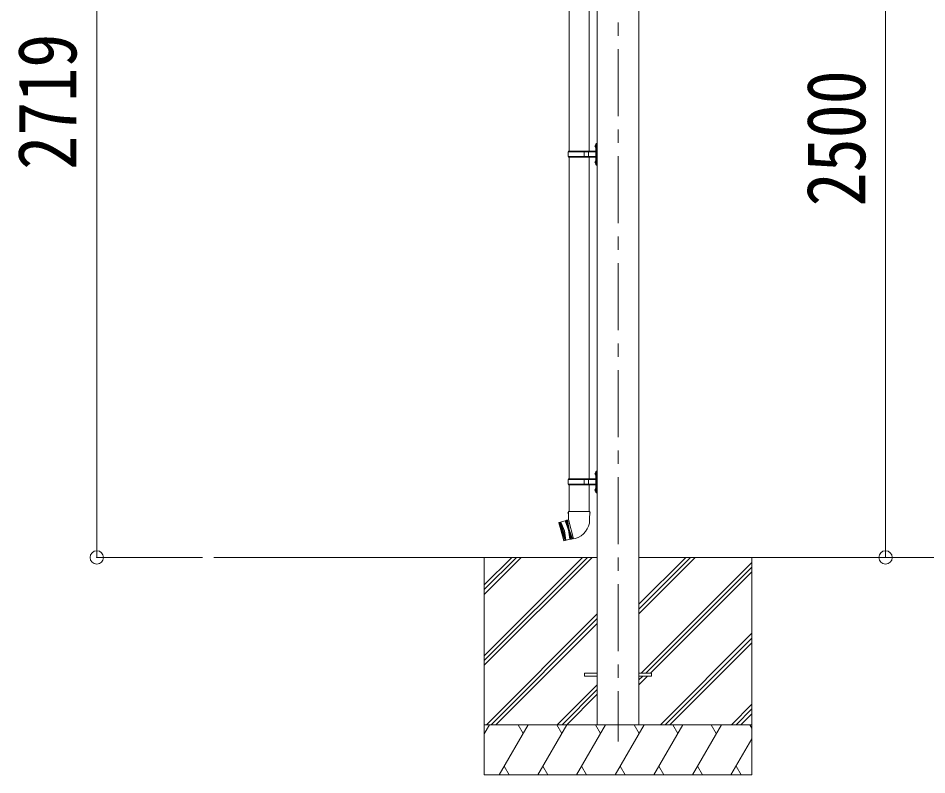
# Model space of a CAD drawing. Units: millimetres at full size, sheet at 1:40. Extents: x -11243 to 11243, y -7760 to 7760.
# Drawn here: x 1942 to 4658, y -5350 to -3087 of the extents above; entities that cross this region are included whole.
import ezdxf
from ezdxf.enums import TextEntityAlignment as Align

# ---------------------------------------------------------------- set-up
doc = ezdxf.new("R2010")
doc.units = ezdxf.units.MM
doc.header["$LTSCALE"] = 40
doc.header["$PDMODE"] = 32
doc.header["$PDSIZE"] = 40
doc.linetypes.add('CHAIN1', pattern=[8, 5, -1, 1, -1])
for name, color, linetype, lineweight in [('0-0_0', 7, 'Continuous', 9), ('0-1_本体', 5, 'CHAIN1', 9), ('0-3_ELV2', 4, 'Continuous', 9), ('0-6_OTH_LINE', 6, 'Continuous', 9), ('0-9_OUTLINE', 7, 'Continuous', 9)]:
    doc.layers.add(name, color=color, linetype=linetype, lineweight=lineweight)
doc.styles.add('ＭＳ ゴシック', font='')
doc.styles.get('ＭＳ ゴシック').set_extended_font_data('MS Gothic')

msp = doc.modelspace()

# ---------------------------------------------------------------- linework, layer by layer
at = {"layer": '0-0_0'}
for p, q in [((2526.47, -4699.69), (3672.53, -4699.69)), ((3335.03, -4699.69), (3335.03, -5349.69)), ((3335.03, -4993.86), (3629.21, -4699.69)), ((3335.03, -5008.01), (3643.35, -4699.69)), ((3335.03, -5022.15), (3657.49, -4699.69)), ((3335.03, -4810.02), (3445.36, -4699.69)), ((3335.03, -4795.88), (3431.22, -4699.69)), ((3335.03, -4781.73), (3417.08, -4699.69)), ((3797.53, -4699.69), (6572.45, -4699.69)), ((3797.53, -4868.02), (3965.86, -4699.69)), ((3797.53, -4853.88), (3951.72, -4699.69)), ((3797.53, -4839.73), (3937.58, -4699.69)), ((3804.21, -5045.19), (4135.03, -4714.37)), ((4135.03, -4699.69), (4135.03, -5349.69)), ((3818.35, -5045.19), (4135.03, -4728.51)), ((3832.49, -5045.19), (4135.03, -4742.65)), ((3341.34, -5199.69), (3672.53, -4868.5)), ((3355.48, -5199.69), (3672.53, -4882.64)), ((3369.62, -5199.69), (3672.53, -4896.78)), ((3861.84, -5199.69), (4135.03, -4926.5)), ((3875.98, -5199.69), (4135.03, -4940.64)), ((3890.12, -5199.69), (4135.03, -4954.78)), ((3797.53, -5080.15), (3823.49, -5054.19)), ((3797.53, -5066.01), (3809.35, -5054.19)), ((3672.53, -5080.63), (3553.47, -5199.69)), ((3567.61, -5199.69), (3672.53, -5094.77)), ((3581.76, -5199.69), (3672.53, -5108.91)), ((4073.97, -5199.69), (4135.03, -5138.63)), ((4088.11, -5199.69), (4135.03, -5152.77)), ((4102.26, -5199.69), (4135.03, -5166.91)), ((4135.03, -5199.69), (3335.03, -5199.69)), ((3335.03, -5227.19), (3350.91, -5199.69)), ((3379.78, -5349.69), (3466.38, -5199.69)), ((3451.38, -5225.67), (3436.38, -5199.69)), ((3495.25, -5349.69), (3581.85, -5199.69)), ((3566.85, -5225.67), (3551.85, -5199.69)), ((3610.72, -5349.69), (3697.32, -5199.69)), ((3682.32, -5225.67), (3667.32, -5199.69)), ((3726.19, -5349.69), (3812.79, -5199.69)), ((3797.79, -5225.67), (3782.79, -5199.69)), ((3841.66, -5349.69), (3928.26, -5199.69)), ((3913.26, -5225.67), (3898.26, -5199.69)), ((3957.13, -5349.69), (4043.73, -5199.69)), ((4013.73, -5199.69), (4028.73, -5225.67)), ((4129.2, -5199.69), (4135.03, -5209.79)), ((4072.6, -5349.69), (4135.03, -5241.55)), ((3335.03, -5349.69), (4135.03, -5349.69)), ((3394.77, -5323.71), (3409.77, -5349.69)), ((3510.25, -5323.71), (3525.24, -5349.69)), ((3625.72, -5323.71), (3640.72, -5349.69)), ((3741.19, -5323.71), (3756.19, -5349.69)), ((3856.66, -5323.71), (3871.65, -5349.69)), ((3972.13, -5323.71), (3987.12, -5349.69)), ((4087.6, -5323.71), (4102.59, -5349.69))]:
    msp.add_line(p, q, dxfattribs=at)
at = {"layer": '0-1_本体'}
msp.add_line((3735.03, -1899.86), (3735.03, -5250.3), dxfattribs=at)
at = {"layer": '0-3_ELV2'}
for p, q in [((3672.53, -5199.69), (3672.53, -2200.79)), ((3797.53, -2200.79), (3797.53, -5199.69)), ((3635.03, -5045.19), (3672.53, -5045.19)), ((3635.03, -5045.19), (3635.03, -5054.19)), ((3797.53, -5045.19), (3835.03, -5045.19)), ((3835.03, -5045.19), (3835.03, -5054.19)), ((3635.03, -5054.19), (3672.53, -5054.19)), ((3797.53, -5054.19), (3835.03, -5054.19))]:
    msp.add_line(p, q, dxfattribs=at)
at = {"layer": '0-6_OTH_LINE'}
for p, q in [((2176.84, -4699.69), (2176.84, -1980.92)), ((4534.7, -2199.69), (4534.7, -4699.69)), ((2176.84, -4699.69), (2493.08, -4699.69)), ((4534.7, -4699.69), (3894.67, -4699.69))]:
    msp.add_line(p, q, dxfattribs=at)
for p in [(2176.84, -4699.69), (4534.7, -4699.69)]:
    msp.add_point(p, dxfattribs=at)
at = {"layer": '0-9_OUTLINE'}
for p, q in [((3588.68, -2522.69), (3588.68, -3484.68)), ((3648.38, -2522.69), (3648.38, -3484.68)), ((3666.23, -3467.54), (3668.27, -3468.54)), ((3667.5, -3465.54), (3668.13, -3465.54)), ((3667.5, -3465.54), (3667.5, -3473.84)), ((3667.5, -3473.84), (3668.13, -3473.84)), ((3668.13, -3465.54), (3668.53, -3465.94)), ((3668.27, -3468.54), (3668.88, -3469.69)), ((3670.53, -3461.19), (3668.53, -3463.19)), ((3668.53, -3463.19), (3668.53, -3524.19)), ((3670.53, -3461.19), (3670.53, -3526.19)), ((3670.53, -3461.19), (3672.53, -3461.19)), ((3585.53, -3486.69), (3586.53, -3484.69)), ((3585.53, -3500.69), (3585.53, -3486.69)), ((3634.02, -3486.69), (3585.53, -3486.69)), ((3585.53, -3500.69), (3586.53, -3502.69)), ((3634.02, -3500.69), (3585.53, -3500.69)), ((3668.03, -3484.69), (3586.53, -3484.69)), ((3586.53, -3502.69), (3668.03, -3502.69)), ((3588.68, -3502.68), (3588.68, -4464.69)), ((3634.02, -3502.69), (3634.02, -3484.69)), ((3634.78, -3484.69), (3636.78, -3486.69)), ((3634.78, -3502.69), (3636.78, -3500.69)), ((3668.03, -3486.69), (3636.78, -3486.69)), ((3668.03, -3500.69), (3636.78, -3500.69)), ((3647.15, -3486.69), (3645.15, -3484.69)), ((3647.15, -3500.69), (3645.15, -3502.69)), ((3647.15, -3500.69), (3647.15, -3486.69)), ((3648.38, -3502.68), (3648.38, -4464.69)), ((3666.23, -3515.54), (3668.27, -3516.54)), ((3667.5, -3513.54), (3668.13, -3513.54)), ((3667.5, -3513.54), (3667.5, -3521.84)), ((3667.5, -3521.84), (3668.13, -3521.84)), ((3668.13, -3513.54), (3668.13, -3521.84)), ((3668.13, -3513.54), (3668.53, -3513.94)), ((3668.13, -3521.84), (3668.53, -3521.44)), ((3668.27, -3516.54), (3668.88, -3517.69)), ((3668.53, -3524.19), (3670.53, -3526.19)), ((3672.53, -3526.19), (3670.53, -3526.19)), ((3666.23, -4447.54), (3668.27, -4448.54)), ((3667.5, -4445.54), (3668.13, -4445.54)), ((3667.5, -4445.54), (3667.5, -4453.84)), ((3667.5, -4453.84), (3668.13, -4453.84)), ((3668.13, -4445.54), (3668.53, -4445.94)), ((3668.27, -4448.54), (3668.88, -4449.69)), ((3670.53, -4441.19), (3668.53, -4443.19)), ((3668.53, -4443.19), (3668.53, -4504.19)), ((3670.53, -4441.19), (3670.53, -4506.19)), ((3670.53, -4441.19), (3672.53, -4441.19)), ((3585.53, -4466.69), (3586.53, -4464.69)), ((3585.53, -4480.69), (3585.53, -4466.69)), ((3634.02, -4466.69), (3585.53, -4466.69)), ((3585.53, -4480.69), (3586.53, -4482.69)), ((3634.02, -4480.69), (3585.53, -4480.69)), ((3668.03, -4464.69), (3586.53, -4464.69)), ((3634.02, -4482.69), (3634.02, -4464.69)), ((3634.78, -4464.69), (3636.78, -4466.69)), ((3634.78, -4482.69), (3636.78, -4480.69)), ((3668.03, -4466.69), (3636.78, -4466.69)), ((3668.03, -4480.69), (3636.78, -4480.69)), ((3647.15, -4466.69), (3645.15, -4464.69)), ((3647.15, -4480.69), (3645.15, -4482.69)), ((3647.15, -4480.69), (3647.15, -4466.69)), ((3586.53, -4482.69), (3668.03, -4482.69)), ((3588.68, -4482.69), (3588.68, -4562.39)), ((3648.38, -4482.69), (3648.38, -4562.39)), ((3666.23, -4495.54), (3668.27, -4496.54)), ((3667.5, -4493.54), (3668.13, -4493.54)), ((3667.5, -4493.54), (3667.5, -4501.84)), ((3667.5, -4501.84), (3668.13, -4501.84)), ((3668.13, -4493.54), (3668.13, -4501.84)), ((3668.13, -4493.54), (3668.53, -4493.94)), ((3668.13, -4501.84), (3668.53, -4501.44)), ((3668.27, -4496.54), (3668.88, -4497.69)), ((3668.53, -4504.19), (3670.53, -4506.19)), ((3672.53, -4506.19), (3670.53, -4506.19)), ((3586.83, -4562.39), (3585.13, -4566.89)), ((3650.23, -4562.39), (3586.83, -4562.39)), ((3586.83, -4562.39), (3586.97, -4585.63)), ((3650.23, -4562.39), (3650.08, -4587.39)), ((3579.11, -4588.78), (3576.47, -4590.52)), ((3579.11, -4588.78), (3581.04, -4588.26)), ((3594.2, -4645.09), (3579.11, -4588.78)), ((3584, -4587.72), (3581.04, -4588.26)), ((3581.04, -4588.26), (3596.13, -4644.57)), ((3586.9, -4586.95), (3584, -4587.72)), ((3584, -4587.72), (3588.58, -4616.42)), ((3586.86, -4567.39), (3585.13, -4566.89)), ((3586.97, -4585.63), (3586.58, -4585.74)), ((3586.58, -4585.74), (3602.18, -4643.99)), ((3558.25, -4595.92), (3558.6, -4595.31)), ((3558.25, -4595.92), (3572.56, -4649.33)), ((3576.47, -4590.52), (3558.6, -4595.31)), ((3573.17, -4649.69), (3558.6, -4595.31)), ((3562.46, -4594.27), (3577.03, -4648.65)), ((3566.85, -4622.24), (3562.46, -4594.27)), ((3564.4, -4593.75), (3578.97, -4648.14)), ((3574.58, -4620.17), (3564.4, -4593.75)), ((3598.96, -4643.55), (3588.58, -4616.42)), ((3566.85, -4622.24), (3577.03, -4648.65)), ((3574.58, -4620.17), (3578.97, -4648.14)), ((3598.96, -4643.55), (3596.13, -4644.57)), ((3601.86, -4642.78), (3598.96, -4643.55)), ((3602.18, -4643.99), (3607.09, -4642.67)), ((3573.17, -4649.69), (3572.56, -4649.33)), ((3591.04, -4644.9), (3573.17, -4649.69)), ((3594.2, -4645.09), (3591.04, -4644.9)), ((3594.2, -4645.09), (3596.13, -4644.57))]:
    msp.add_line(p, q, dxfattribs=at)
for points in [[(3666.23, -3471.84), (3668.27, -3470.84), (3668.88, -3469.69)], [(3668.13, -3465.54), (3668.13, -3473.84), (3668.53, -3473.44)], [(3666.23, -3519.84), (3668.27, -3518.84), (3668.88, -3517.69)], [(3666.23, -4451.84), (3668.27, -4450.84), (3668.88, -4449.69)], [(3668.13, -4445.54), (3668.13, -4453.84), (3668.53, -4453.44)], [(3666.23, -4499.84), (3668.27, -4498.84), (3668.88, -4497.69)], [(3650.23, -4562.39), (3651.73, -4566.89), (3650.2, -4567.39)], [(3576.47, -4590.52), (3586.65, -4616.93), (3591.04, -4644.9)]]:
    msp.add_lwpolyline(points, dxfattribs=at)
for centre, radius, start, end in [((3671.83, -3469.69), 6, 136.21765, 223.78235), ((3668.03, -3484.19), 0.5, 270, 0), ((3668.03, -3486.19), 0.5, 270, 0), ((3668.03, -3501.19), 0.5, 0, 90), ((3668.03, -3503.19), 0.5, 0, 90), ((3671.83, -3517.69), 6, 136.21765, 223.78235), ((3671.83, -4449.69), 6, 136.21765, 223.78235), ((3668.03, -4464.19), 0.5, 270, 0), ((3668.03, -4466.19), 0.5, 270, 0), ((3668.03, -4481.19), 0.5, 0, 90), ((3671.83, -4497.69), 6, 136.21765, 223.78235), ((3668.03, -4483.19), 0.5, 0, 90), ((3592.08, -4586.65), 58, 285, 359.65623)]:
    msp.add_arc(centre, radius, start, end, dxfattribs=at)

# ---------------------------------------------------------------- texts
at = {"layer": '0-6_OTH_LINE', "color": 7, "style": 'ＭＳ ゴシック', "width": 0.85}
for s, p in [('2719', (2168.84, -3540.3)), ('2500', (4526.7, -3649.69))]:
    msp.add_text(s, height=176, rotation=90, dxfattribs=at).set_placement(p, align=Align.BOTTOM_LEFT)

doc.saveas('drawing.dxf')
